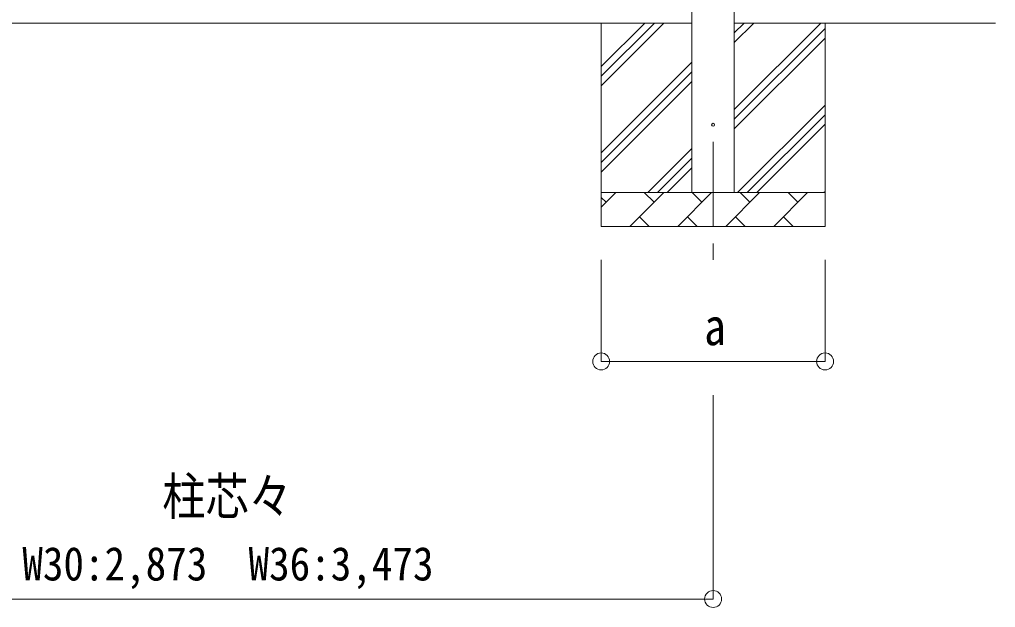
# Model space of a CAD drawing. Units: millimetres, scale not verified. Extents: x -14053 to 14053, y -9700 to 9700.
# Drawn here: x -7128 to -4251, y 865 to 2600 of the extents above; entities that cross this region are included whole.
import ezdxf
from ezdxf.enums import TextEntityAlignment as Align

# ---------------------------------------------------------------- set-up
doc = ezdxf.new("R2010")
doc.units = ezdxf.units.MM
doc.header["$LTSCALE"] = 50
doc.header["$PDMODE"] = 32
doc.header["$PDSIZE"] = 50
doc.linetypes.add('CHAIN1', pattern=[8, 5, -1, 1, -1])
for name, color, linetype, lineweight in [('0-2_建具', 4, 'Continuous', 9), ('0-3_階段', 7, 'CHAIN1', 9), ('0-4_設備', 7, 'Continuous', 9), ('0-8_外構', 6, 'Continuous', 9)]:
    doc.layers.add(name, color=color, linetype=linetype, lineweight=lineweight)
doc.styles.add('ＭＳ ゴシック', font='')
doc.styles.get('ＭＳ ゴシック').set_extended_font_data('MS Gothic')

msp = doc.modelspace()

# ---------------------------------------------------------------- linework, layer by layer
at = {"layer": '0-2_建具'}
for p, q in [((-5145.69, 2089.38), (-5145.69, 4944.38)), ((-5020.69, 4944.38), (-5020.69, 2089.38))]:
    msp.add_line(p, q, dxfattribs=at)
msp.add_circle((-5083.19, 2289.38), 4.5, dxfattribs=at)
at = {"layer": '0-3_階段'}
msp.add_line((-5083.19, 2239.38), (-5083.19, 1891.27), dxfattribs=at)
at = {"layer": '0-4_設備'}
for p, q in [((-5145.69, 2589.38), (-7893.69, 2589.38)), ((-5413.19, 2589.38), (-5413.19, 1989.38)), ((-5413.19, 2404.33), (-5228.14, 2589.38)), ((-5413.19, 2432.62), (-5256.43, 2589.38)), ((-5413.19, 2460.9), (-5284.71, 2589.38)), ((-5020.69, 2589.38), (-4250.69, 2589.38)), ((-5020.69, 2334.29), (-4765.59, 2589.38)), ((-5020.69, 2532.28), (-4963.58, 2589.38)), ((-5020.69, 2560.56), (-4991.87, 2589.38)), ((-5020.69, 2306), (-4753.19, 2573.5)), ((-4753.19, 2589.38), (-4753.19, 1989.38)), ((-5020.69, 2277.72), (-4753.19, 2545.22)), ((-5413.19, 2206.34), (-5145.69, 2473.84)), ((-5413.19, 2178.06), (-5145.69, 2445.56)), ((-5413.19, 2149.78), (-5145.69, 2417.28)), ((-5011.03, 2089.38), (-4753.19, 2347.23)), ((-4982.75, 2089.38), (-4753.19, 2318.94)), ((-4954.47, 2089.38), (-4753.19, 2290.66)), ((-5275.59, 2089.38), (-5145.69, 2219.29)), ((-5247.31, 2089.38), (-5145.69, 2191)), ((-5219.02, 2089.38), (-5145.69, 2162.72)), ((-5413.19, 2089.38), (-4753.19, 2089.38)), ((-5413.19, 2046.49), (-5370.3, 2089.38)), ((-5398.85, 2060.83), (-5413.19, 2075.17)), ((-5328.88, 1989.38), (-5228.88, 2089.38)), ((-5257.43, 2060.83), (-5285.98, 2089.38)), ((-5187.46, 1989.38), (-5087.46, 2089.38)), ((-5116.01, 2060.83), (-5144.56, 2089.38)), ((-5046.03, 1989.38), (-4946.03, 2089.38)), ((-4974.59, 2060.83), (-5003.14, 2089.38)), ((-4904.61, 1989.38), (-4804.61, 2089.38)), ((-4833.17, 2060.83), (-4861.72, 2089.38)), ((-4756.48, 2089.38), (-4753.19, 2092.67)), ((-5300.32, 2017.94), (-5271.77, 1989.38)), ((-5158.9, 2017.94), (-5130.35, 1989.38)), ((-5017.48, 2017.94), (-4988.93, 1989.38)), ((-4876.06, 2017.94), (-4847.51, 1989.38)), ((-4753.19, 1989.38), (-5413.19, 1989.38))]:
    msp.add_line(p, q, dxfattribs=at)
at = {"layer": '0-8_外構'}
for p, q in [((-5413.19, 1591.27), (-5413.19, 1891.27)), ((-4753.19, 1591.27), (-4753.19, 1891.27)), ((-5413.19, 1591.27), (-4753.19, 1591.27)), ((-5083.19, 890.38), (-5083.19, 1491.27)), ((-7956.19, 890.38), (-5083.19, 890.38))]:
    msp.add_line(p, q, dxfattribs=at)
for p in [(-5413.19, 1591.27), (-4753.19, 1591.27), (-5083.19, 890.38)]:
    msp.add_point(p, dxfattribs=at)

# ---------------------------------------------------------------- texts
at = {"layer": '0-8_外構', "color": 7, "style": 'ＭＳ ゴシック'}
for s, height, width, p in [('a', 110, 0.85, (-5109.44, 1606.27)), ('柱芯々', 110, 0.85, (-6707.19, 1105.38)), ('W30:2,873\u3000W36:3,473', 98.97, 0.9, (-7119.69, 915.38))]:
    msp.add_text(s, height=height, dxfattribs=dict(at, width=width)).set_placement(p, align=Align.BOTTOM_LEFT)

doc.saveas('drawing.dxf')
